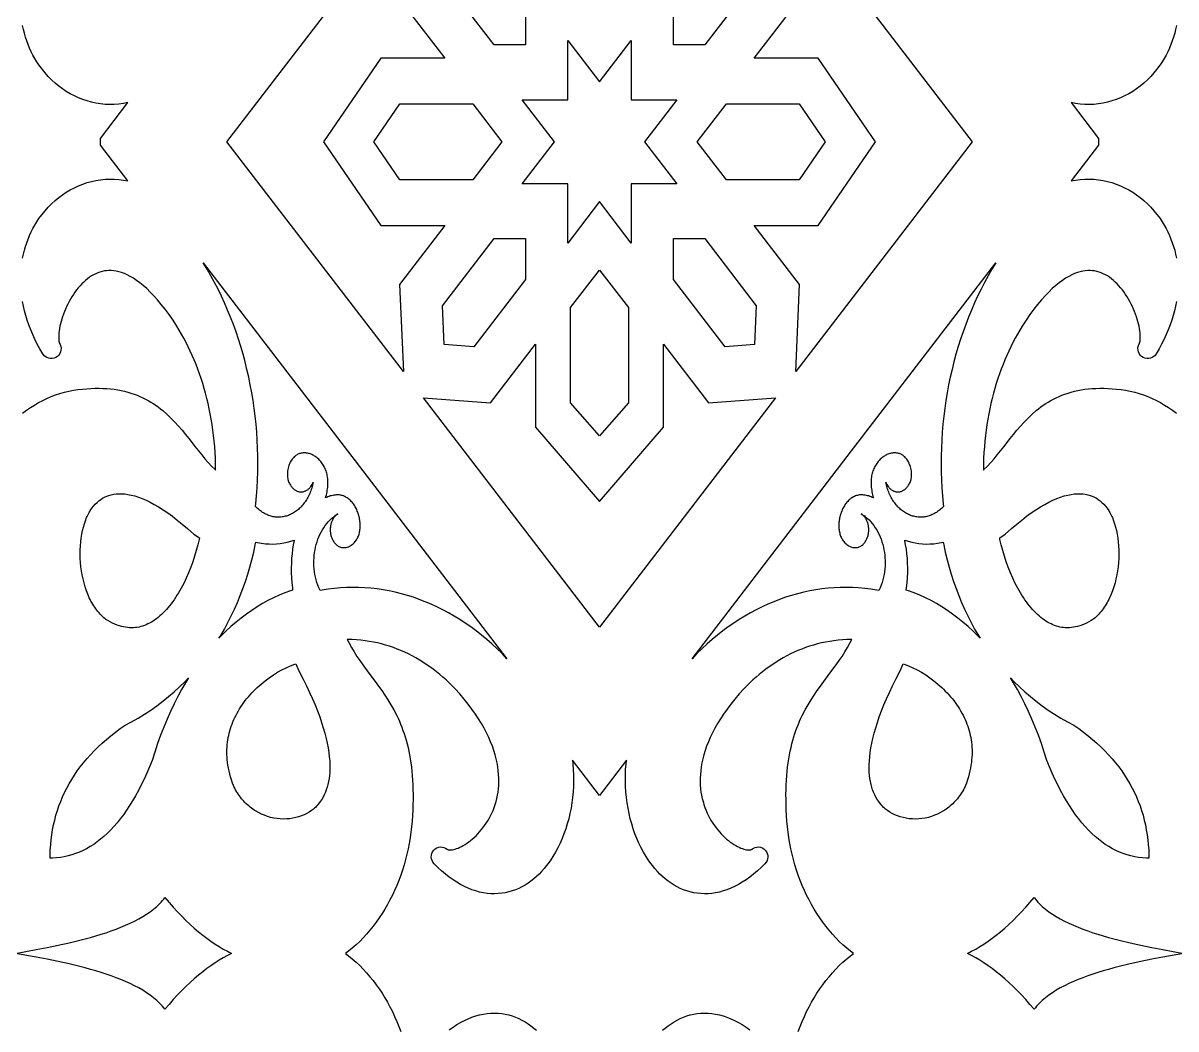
# Model space of a CAD drawing. Extents: x -400 to 400, y -350 to 350.
# Drawn here: x 9.4 to 244, y -15.4 to 189.4 of the extents above; entities that cross this region are included whole.
import ezdxf

# ---------------------------------------------------------------- set-up
doc = ezdxf.new("R2010")
doc.units = 0
doc.header["$MEASUREMENT"] = 0
doc.layers.add('LAYER_1', color=18, linetype='CONTINUOUS')

msp = doc.modelspace()

# ---------------------------------------------------------------- linework, layer by layer
at = {"layer": 'LAYER_1'}
for points in [[(85.98, 194.24), (95.17, 182.26), (82.17, 182.26), (70.48, 165.2), (82.17, 148.15), (95.17, 148.15), (85.98, 136.17), (86.75, 118.43), (50.86, 165.2), (86.75, 211.98)], [(202.48, 165.2), (166.59, 118.43), (167.36, 136.17), (158.16, 148.15), (171.17, 148.15), (182.85, 165.2), (171.17, 182.26), (158.16, 182.26), (167.36, 194.24), (166.59, 211.98)], [(111.62, 193.22), (111.62, 184.91), (105.25, 184.91), (94.75, 198.6), (95.09, 206.46), (101.12, 206.91)], [(158.24, 206.46), (158.58, 198.6), (148.08, 184.91), (141.71, 184.91), (141.71, 193.22), (152.21, 206.91)], [(133.14, 173.74), (142.39, 173.74), (135.84, 165.21), (135.85, 165.2), (135.84, 165.19), (142.39, 156.66), (133.14, 156.66), (133.14, 144.6), (126.67, 153.03), (120.2, 144.6), (120.2, 156.66), (110.95, 156.66), (117.49, 165.19), (117.49, 165.2), (117.49, 165.21), (110.95, 173.74), (120.2, 173.74), (120.2, 185.8), (126.67, 177.38), (133.14, 185.8)], [(106.8, 165.2), (100.86, 157.45), (86.01, 157.45), (80.77, 165.2), (86.01, 172.96), (100.86, 172.96)], [(172.57, 165.2), (167.33, 157.45), (152.48, 157.45), (146.53, 165.2), (152.48, 172.96), (167.33, 172.96)], [(111.62, 137.19), (101.12, 123.5), (95.09, 123.94), (94.75, 131.8), (105.25, 145.49), (111.62, 145.49)], [(158.58, 131.8), (158.24, 123.94), (152.21, 123.5), (141.71, 137.19), (141.71, 145.49), (148.08, 145.49)], [(76.93, 100.27), (107.84, 59.99), (106.84, 61.03), (105.82, 62.03), (104.79, 62.99), (103.74, 63.92), (102.67, 64.81), (101.58, 65.66), (100.48, 66.47), (99.36, 67.24), (98.24, 67.98), (97.09, 68.68), (95.94, 69.34), (94.77, 69.96), (93.59, 70.55), (92.4, 71.09), (91.21, 71.6), (90, 72.06), (88.79, 72.49), (87.57, 72.87), (86.35, 73.22), (85.12, 73.52), (83.88, 73.78), (82.64, 74.01), (81.4, 74.19), (80.16, 74.33), (78.92, 74.42), (77.67, 74.48), (76.43, 74.49), (75.19, 74.46), (73.95, 74.39), (72.71, 74.28), (71.47, 74.12), (70.25, 73.92), (69.81, 73.87), (69.58, 74.39), (69.36, 74.93), (69.18, 75.47), (69.02, 76.02), (68.88, 76.57), (68.77, 77.13), (68.68, 77.7), (68.61, 78.26), (68.57, 78.83), (68.55, 79.39), (68.55, 79.96), (68.58, 80.52), (68.63, 81.08), (68.7, 81.63), (68.79, 82.18), (68.9, 82.72), (69.04, 83.25), (69.19, 83.77), (69.37, 84.29), (69.56, 84.79), (69.78, 85.28), (70.02, 85.75), (70.27, 86.21), (70.55, 86.65), (70.84, 87.07), (71.15, 87.48), (71.48, 87.86), (71.83, 88.23), (72.2, 88.57), (72.58, 88.89), (72.78, 89.04), (72.98, 89.18), (73.19, 89.32), (73.4, 89.45), (73.22, 89.31), (73.03, 89.16), (72.86, 88.98), (72.69, 88.79), (72.59, 88.65), (72.5, 88.52), (72.41, 88.37), (72.33, 88.22), (72.26, 88.07), (72.19, 87.92), (72.13, 87.76), (72.08, 87.6), (72.03, 87.43), (71.99, 87.27), (71.95, 87.1), (71.92, 86.93), (71.9, 86.76), (71.89, 86.59), (71.88, 86.41), (71.87, 86.24), (71.87, 86.07), (71.88, 85.89), (71.9, 85.72), (71.92, 85.55), (71.95, 85.38), (71.99, 85.21), (72.03, 85.04), (72.08, 84.88), (72.13, 84.72), (72.19, 84.56), (72.26, 84.4), (72.33, 84.24), (72.41, 84.09), (72.5, 83.95), (72.59, 83.81), (72.69, 83.67), (72.8, 83.52), (72.92, 83.38), (73.05, 83.25), (73.19, 83.12), (73.33, 83.01), (73.48, 82.91), (73.64, 82.83), (73.8, 82.75), (73.97, 82.69), (74.15, 82.64), (74.33, 82.61), (74.52, 82.6), (74.72, 82.6), (74.92, 82.61), (75.13, 82.65), (75.34, 82.7), (75.56, 82.79), (75.77, 82.88), (75.97, 82.99), (76.16, 83.11), (76.34, 83.23), (76.51, 83.37), (76.67, 83.51), (76.82, 83.67), (76.96, 83.83), (77.09, 84), (77.21, 84.18), (77.32, 84.36), (77.42, 84.55), (77.51, 84.75), (77.6, 84.95), (77.67, 85.16), (77.74, 85.37), (77.8, 85.59), (77.85, 85.81), (77.89, 86.04), (77.92, 86.27), (77.94, 86.5), (77.96, 86.73), (77.97, 86.97), (77.97, 87.21), (77.96, 87.45), (77.94, 87.69), (77.92, 87.93), (77.89, 88.17), (77.85, 88.41), (77.8, 88.64), (77.75, 88.88), (77.69, 89.12), (77.62, 89.35), (77.55, 89.58), (77.47, 89.81), (77.38, 90.03), (77.29, 90.26), (77.19, 90.47), (77.08, 90.68), (76.97, 90.89), (76.85, 91.09), (76.72, 91.29), (76.59, 91.48), (76.45, 91.66), (76.31, 91.84), (76.16, 92), (76, 92.16), (75.84, 92.32), (75.68, 92.46), (75.51, 92.59), (75.33, 92.72), (75.15, 92.83), (74.97, 92.94), (74.78, 93.03), (74.58, 93.11), (74.38, 93.18), (74.18, 93.24), (73.97, 93.29), (73.76, 93.32), (73.54, 93.34), (73.32, 93.34), (73.09, 93.34), (72.87, 93.31), (72.61, 93.28), (72.37, 93.23), (72.12, 93.17), (71.87, 93.11), (71.63, 93.02), (71.39, 92.93), (71.16, 92.83), (70.92, 92.71), (71.01, 93.02), (71.09, 93.32), (71.16, 93.64), (71.23, 93.95), (71.28, 94.27), (71.32, 94.59), (71.36, 94.92), (71.38, 95.24), (71.4, 95.54), (71.41, 95.84), (71.4, 96.12), (71.39, 96.41), (71.36, 96.68), (71.33, 96.96), (71.28, 97.22), (71.23, 97.48), (71.17, 97.74), (71.1, 97.98), (71.02, 98.23), (70.93, 98.46), (70.83, 98.69), (70.73, 98.91), (70.62, 99.13), (70.5, 99.34), (70.38, 99.54), (70.25, 99.73), (70.12, 99.92), (69.98, 100.1), (69.83, 100.27), (69.68, 100.43), (69.53, 100.59), (69.37, 100.74), (69.2, 100.88), (69.04, 101.01), (68.87, 101.13), (68.7, 101.24), (68.52, 101.35), (68.34, 101.45), (68.16, 101.53), (67.98, 101.61), (67.8, 101.68), (67.62, 101.74), (67.44, 101.79), (67.25, 101.83), (67.07, 101.86), (66.88, 101.88), (66.7, 101.89), (66.52, 101.89), (66.34, 101.88), (66.16, 101.86), (65.98, 101.83), (65.8, 101.79), (65.63, 101.74), (65.46, 101.67), (65.29, 101.6), (65.13, 101.51), (64.97, 101.41), (64.81, 101.3), (64.66, 101.18), (64.52, 101.05), (64.38, 100.9), (64.24, 100.75), (64.11, 100.58), (63.98, 100.39), (63.87, 100.2), (63.75, 99.99), (63.65, 99.77), (63.55, 99.54), (63.46, 99.29), (63.38, 99.03), (63.31, 98.76), (63.24, 98.47), (63.2, 98.19), (63.17, 97.92), (63.16, 97.66), (63.16, 97.4), (63.17, 97.15), (63.2, 96.91), (63.23, 96.68), (63.28, 96.46), (63.34, 96.25), (63.4, 96.04), (63.48, 95.85), (63.57, 95.66), (63.66, 95.49), (63.76, 95.32), (63.87, 95.16), (63.98, 95.02), (64.09, 94.89), (64.2, 94.77), (64.31, 94.65), (64.43, 94.55), (64.54, 94.45), (64.66, 94.36), (64.79, 94.28), (64.91, 94.21), (65.04, 94.15), (65.17, 94.1), (65.3, 94.05), (65.43, 94.01), (65.56, 93.99), (65.69, 93.97), (65.82, 93.95), (65.96, 93.95), (66.09, 93.95), (66.22, 93.97), (66.35, 93.99), (66.49, 94.02), (66.62, 94.06), (66.74, 94.1), (66.87, 94.16), (67, 94.22), (67.12, 94.29), (67.24, 94.37), (67.36, 94.46), (67.48, 94.55), (67.59, 94.65), (67.7, 94.77), (67.81, 94.89), (67.91, 95.02), (68.06, 95.23), (68.19, 95.46), (68.31, 95.7), (68.42, 95.94), (68.35, 95.63), (68.28, 95.32), (68.2, 95.02), (68.11, 94.72), (68.01, 94.43), (67.91, 94.15), (67.81, 93.87), (67.7, 93.6), (67.58, 93.34), (67.45, 93.08), (67.32, 92.83), (67.19, 92.59), (67.05, 92.35), (66.9, 92.12), (66.75, 91.9), (66.6, 91.69), (66.44, 91.48), (66.27, 91.28), (66.1, 91.08), (65.93, 90.9), (65.75, 90.72), (65.57, 90.55), (65.39, 90.38), (65.2, 90.23), (65.01, 90.08), (64.81, 89.94), (64.62, 89.8), (64.41, 89.68), (64.21, 89.56), (64.01, 89.45), (63.8, 89.35), (63.59, 89.26), (63.38, 89.17), (63.16, 89.1), (62.95, 89.03), (62.73, 88.97), (62.51, 88.92), (62.29, 88.87), (62.07, 88.84), (61.85, 88.81), (61.63, 88.8), (61.4, 88.79), (61.18, 88.79), (60.95, 88.8), (60.73, 88.82), (60.51, 88.85), (60.28, 88.89), (60.06, 88.93), (59.84, 88.99), (59.62, 89.05), (59.39, 89.13), (59.17, 89.21), (58.96, 89.31), (58.74, 89.41), (58.52, 89.52), (58.31, 89.65), (58.1, 89.78), (57.89, 89.92), (57.68, 90.07), (57.47, 90.24), (57.27, 90.41), (57.07, 90.59), (56.87, 90.79), (56.68, 90.99), (56.71, 91.56), (56.87, 93.16), (56.99, 94.77), (57.08, 96.38), (57.13, 98), (57.15, 99.62), (57.14, 101.24), (57.1, 102.86), (57.03, 104.48), (56.92, 106.1), (56.78, 107.72), (56.61, 109.33), (56.41, 110.94), (56.17, 112.54), (55.91, 114.14), (55.61, 115.73), (55.29, 117.31), (54.93, 118.88), (54.55, 120.44), (54.13, 121.99), (53.68, 123.52), (53.2, 125.04), (52.7, 126.55), (52.16, 128.04), (51.59, 129.51), (51, 130.96), (50.38, 132.4), (49.72, 133.81), (49.04, 135.21), (48.33, 136.58), (47.59, 137.93), (46.83, 139.25), (46.03, 140.55)], [(132.54, 131.46), (132.54, 112.1), (126.67, 105.37), (120.8, 112.1), (120.8, 131.46), (126.67, 139.1)], [(206.51, 139.25), (205.74, 137.93), (205.01, 136.58), (204.3, 135.21), (203.61, 133.81), (202.96, 132.4), (202.34, 130.96), (201.74, 129.51), (201.18, 128.04), (200.64, 126.55), (200.13, 125.04), (199.66, 123.52), (199.21, 121.99), (198.79, 120.44), (198.4, 118.88), (198.05, 117.31), (197.72, 115.73), (197.43, 114.14), (197.16, 112.54), (196.93, 110.94), (196.73, 109.33), (196.56, 107.72), (196.42, 106.1), (196.31, 104.48), (196.24, 102.86), (196.19, 101.24), (196.18, 99.62), (196.2, 98), (196.26, 96.38), (196.35, 94.77), (196.47, 93.16), (196.62, 91.56), (196.66, 90.99), (196.46, 90.79), (196.27, 90.59), (196.07, 90.41), (195.86, 90.24), (195.66, 90.07), (195.45, 89.92), (195.24, 89.78), (195.03, 89.65), (194.81, 89.52), (194.6, 89.41), (194.38, 89.31), (194.16, 89.21), (193.94, 89.13), (193.72, 89.05), (193.5, 88.99), (193.28, 88.93), (193.05, 88.89), (192.83, 88.85), (192.61, 88.82), (192.38, 88.8), (192.16, 88.79), (191.93, 88.79), (191.71, 88.8), (191.49, 88.81), (191.27, 88.84), (191.05, 88.87), (190.83, 88.92), (190.61, 88.97), (190.39, 89.03), (190.17, 89.1), (189.96, 89.17), (189.75, 89.26), (189.54, 89.35), (189.33, 89.45), (189.12, 89.56), (188.92, 89.68), (188.72, 89.8), (188.52, 89.94), (188.33, 90.08), (188.14, 90.23), (187.95, 90.38), (187.77, 90.55), (187.58, 90.72), (187.41, 90.9), (187.23, 91.08), (187.07, 91.28), (186.9, 91.48), (186.74, 91.69), (186.59, 91.9), (186.43, 92.12), (186.29, 92.35), (186.15, 92.59), (186.01, 92.83), (185.88, 93.08), (185.76, 93.34), (185.64, 93.6), (185.53, 93.87), (185.42, 94.15), (185.32, 94.43), (185.23, 94.72), (185.14, 95.02), (185.06, 95.32), (184.99, 95.63), (184.92, 95.94), (185.02, 95.7), (185.14, 95.46), (185.27, 95.23), (185.42, 95.02), (185.53, 94.89), (185.63, 94.77), (185.74, 94.65), (185.86, 94.55), (185.97, 94.46), (186.09, 94.37), (186.21, 94.29), (186.34, 94.22), (186.46, 94.16), (186.59, 94.1), (186.72, 94.06), (186.85, 94.02), (186.98, 93.99), (187.11, 93.97), (187.25, 93.95), (187.38, 93.95), (187.51, 93.95), (187.64, 93.97), (187.78, 93.99), (187.91, 94.01), (188.04, 94.05), (188.17, 94.1), (188.3, 94.15), (188.42, 94.21), (188.55, 94.28), (188.67, 94.36), (188.79, 94.45), (188.91, 94.55), (189.03, 94.65), (189.14, 94.77), (189.25, 94.89), (189.35, 95.02), (189.47, 95.16), (189.58, 95.32), (189.68, 95.49), (189.77, 95.66), (189.86, 95.85), (189.93, 96.04), (190, 96.25), (190.06, 96.46), (190.1, 96.68), (190.14, 96.91), (190.16, 97.15), (190.18, 97.4), (190.17, 97.66), (190.16, 97.92), (190.13, 98.19), (190.09, 98.47), (190.03, 98.76), (189.95, 99.03), (189.87, 99.29), (189.78, 99.54), (189.69, 99.77), (189.58, 99.99), (189.47, 100.2), (189.35, 100.39), (189.23, 100.58), (189.1, 100.75), (188.96, 100.9), (188.82, 101.05), (188.67, 101.18), (188.52, 101.3), (188.37, 101.41), (188.21, 101.51), (188.04, 101.6), (187.88, 101.67), (187.71, 101.74), (187.53, 101.79), (187.36, 101.83), (187.18, 101.86), (187, 101.88), (186.82, 101.89), (186.64, 101.89), (186.45, 101.88), (186.27, 101.86), (186.08, 101.83), (185.9, 101.79), (185.72, 101.74), (185.53, 101.68), (185.35, 101.61), (185.17, 101.53), (184.99, 101.45), (184.81, 101.35), (184.64, 101.24), (184.47, 101.13), (184.3, 101.01), (184.13, 100.88), (183.97, 100.74), (183.81, 100.59), (183.66, 100.43), (183.51, 100.27), (183.36, 100.1), (183.22, 99.92), (183.08, 99.73), (182.96, 99.54), (182.83, 99.34), (182.72, 99.13), (182.61, 98.91), (182.5, 98.69), (182.41, 98.46), (182.32, 98.23), (182.24, 97.98), (182.17, 97.74), (182.11, 97.48), (182.05, 97.22), (182.01, 96.96), (181.97, 96.68), (181.95, 96.41), (181.93, 96.12), (181.93, 95.84), (181.93, 95.54), (181.95, 95.24), (181.98, 94.92), (182.01, 94.59), (182.06, 94.27), (182.11, 93.95), (182.17, 93.64), (182.24, 93.32), (182.32, 93.02), (182.41, 92.71), (182.18, 92.83), (181.94, 92.93), (181.7, 93.02), (181.46, 93.11), (181.22, 93.17), (180.97, 93.23), (180.72, 93.28), (180.47, 93.31), (180.24, 93.34), (180.02, 93.34), (179.8, 93.34), (179.58, 93.32), (179.37, 93.29), (179.16, 93.24), (178.95, 93.18), (178.75, 93.11), (178.56, 93.03), (178.37, 92.94), (178.18, 92.83), (178, 92.72), (177.83, 92.59), (177.66, 92.46), (177.49, 92.32), (177.33, 92.16), (177.18, 92), (177.03, 91.84), (176.89, 91.66), (176.75, 91.48), (176.62, 91.29), (176.49, 91.09), (176.37, 90.89), (176.26, 90.68), (176.15, 90.47), (176.05, 90.26), (175.96, 90.03), (175.87, 89.81), (175.79, 89.58), (175.71, 89.35), (175.65, 89.12), (175.59, 88.88), (175.53, 88.64), (175.49, 88.41), (175.45, 88.17), (175.42, 87.93), (175.39, 87.69), (175.38, 87.45), (175.37, 87.21), (175.37, 86.97), (175.38, 86.73), (175.39, 86.5), (175.42, 86.27), (175.45, 86.04), (175.49, 85.81), (175.54, 85.59), (175.6, 85.37), (175.66, 85.16), (175.74, 84.95), (175.82, 84.75), (175.92, 84.55), (176.02, 84.36), (176.13, 84.18), (176.25, 84), (176.38, 83.83), (176.52, 83.67), (176.67, 83.51), (176.83, 83.37), (177, 83.23), (177.18, 83.11), (177.37, 82.99), (177.57, 82.88), (177.78, 82.79), (178, 82.7), (178.21, 82.65), (178.42, 82.61), (178.62, 82.6), (178.82, 82.6), (179.01, 82.61), (179.19, 82.64), (179.37, 82.69), (179.54, 82.75), (179.7, 82.83), (179.86, 82.91), (180.01, 83.01), (180.15, 83.12), (180.29, 83.25), (180.41, 83.38), (180.53, 83.52), (180.64, 83.67), (180.74, 83.81), (180.84, 83.95), (180.92, 84.09), (181, 84.24), (181.08, 84.4), (181.15, 84.56), (181.21, 84.72), (181.26, 84.88), (181.31, 85.04), (181.35, 85.21), (181.39, 85.38), (181.41, 85.55), (181.44, 85.72), (181.45, 85.89), (181.46, 86.07), (181.46, 86.24), (181.46, 86.41), (181.45, 86.59), (181.43, 86.76), (181.41, 86.93), (181.38, 87.1), (181.35, 87.27), (181.31, 87.43), (181.26, 87.6), (181.2, 87.76), (181.14, 87.92), (181.08, 88.07), (181, 88.22), (180.92, 88.37), (180.84, 88.52), (180.74, 88.65), (180.65, 88.79), (180.48, 88.98), (180.3, 89.16), (180.12, 89.31), (179.93, 89.45), (180.14, 89.32), (180.35, 89.18), (180.56, 89.04), (180.75, 88.89), (181.14, 88.57), (181.51, 88.23), (181.85, 87.86), (182.18, 87.48), (182.5, 87.07), (182.79, 86.65), (183.07, 86.21), (183.32, 85.75), (183.56, 85.28), (183.77, 84.79), (183.97, 84.29), (184.14, 83.77), (184.3, 83.25), (184.43, 82.72), (184.55, 82.18), (184.64, 81.63), (184.71, 81.08), (184.76, 80.52), (184.78, 79.96), (184.79, 79.39), (184.77, 78.83), (184.72, 78.26), (184.66, 77.7), (184.57, 77.13), (184.46, 76.57), (184.32, 76.02), (184.16, 75.47), (183.97, 74.93), (183.76, 74.39), (183.52, 73.87), (183.09, 73.92), (181.86, 74.12), (180.63, 74.28), (179.39, 74.39), (178.15, 74.46), (176.91, 74.49), (175.66, 74.48), (174.42, 74.42), (173.18, 74.33), (171.93, 74.19), (170.69, 74.01), (169.45, 73.78), (168.22, 73.52), (166.99, 73.22), (165.76, 72.87), (164.55, 72.49), (163.33, 72.06), (162.13, 71.6), (160.93, 71.09), (159.74, 70.55), (158.57, 69.96), (157.4, 69.34), (156.24, 68.68), (155.1, 67.98), (153.97, 67.24), (152.86, 66.47), (151.75, 65.66), (150.67, 64.81), (149.6, 63.92), (148.55, 62.99), (147.51, 62.03), (146.5, 61.03), (145.5, 59.99), (176.4, 100.27), (207.3, 140.55)], [(148.86, 112.06), (162.47, 113.06), (126.67, 66.39), (90.86, 113.06), (104.47, 112.06), (113.66, 124.04), (113.66, 107.09), (126.67, 91.96), (139.67, 107.09), (139.67, 124.04)], [(29.46, 93.57), (30.07, 93.52), (30.71, 93.43), (31.39, 93.3), (32.09, 93.11), (32.83, 92.88), (33.59, 92.59), (34.39, 92.25), (35.21, 91.85), (36.07, 91.39), (36.95, 90.88), (37.86, 90.31), (38.8, 89.67), (39.76, 88.97), (40.75, 88.21), (41.77, 87.39), (42.81, 86.5), (44.11, 85.33), (45.24, 84.56), (45.18, 84.27), (44.92, 83.14), (44.62, 81.99), (44.28, 80.85), (43.9, 79.72), (43.49, 78.59), (43.05, 77.49), (42.58, 76.41), (42.06, 75.33), (41.81, 74.84), (41.54, 74.34), (41.26, 73.85), (40.98, 73.37), (40.69, 72.9), (40.4, 72.45), (40.1, 72), (39.79, 71.57), (39.48, 71.16), (39.17, 70.76), (38.85, 70.37), (38.53, 70), (38.2, 69.65), (37.87, 69.31), (37.53, 68.99), (37.2, 68.69), (36.86, 68.4), (36.52, 68.13), (36.17, 67.88), (35.83, 67.65), (35.48, 67.43), (35.13, 67.24), (34.77, 67.06), (34.42, 66.9), (34.06, 66.76), (33.7, 66.63), (33.33, 66.53), (32.97, 66.44), (32.59, 66.37), (32.22, 66.32), (31.83, 66.29), (31.45, 66.28), (31.05, 66.3), (30.65, 66.33), (30.24, 66.38), (29.82, 66.46), (29.39, 66.57), (28.96, 66.69), (28.51, 66.85), (28.05, 67.03), (27.58, 67.24), (27.11, 67.49), (26.62, 67.76), (26.24, 67.99), (26.08, 68.11), (25.82, 68.34), (25.56, 68.57), (25.31, 68.81), (25.07, 69.07), (24.83, 69.33), (24.6, 69.6), (24.38, 69.88), (24.17, 70.16), (23.96, 70.46), (23.76, 70.76), (23.56, 71.08), (23.38, 71.4), (23.19, 71.73), (23.02, 72.06), (22.85, 72.41), (22.69, 72.76), (22.54, 73.12), (22.39, 73.49), (22.26, 73.83), (22, 74.63), (21.77, 75.41), (21.57, 76.22), (21.39, 77.04), (21.25, 77.88), (21.14, 78.72), (21.06, 79.57), (21.01, 80.42), (20.99, 81.27), (21, 82.11), (21.04, 82.94), (21.11, 83.75), (21.21, 84.54), (21.33, 85.31), (21.48, 86.06), (21.65, 86.77), (21.84, 87.44), (22.06, 88.08), (22.31, 88.72), (22.42, 88.96), (22.54, 89.24), (22.67, 89.49), (22.81, 89.74), (22.94, 89.98), (23.05, 90.15), (23.37, 90.6), (23.71, 91.03), (24.06, 91.43), (24.42, 91.78), (24.79, 92.1), (25.17, 92.39), (25.56, 92.65), (25.97, 92.87), (26.39, 93.07), (26.84, 93.24), (27.31, 93.37), (27.81, 93.47), (28.33, 93.54), (28.88, 93.58)], [(225.01, 93.54), (225.53, 93.47), (226.02, 93.37), (226.49, 93.24), (226.94, 93.07), (227.37, 92.87), (227.78, 92.65), (228.17, 92.39), (228.55, 92.1), (228.92, 91.78), (229.27, 91.43), (229.62, 91.03), (229.97, 90.6), (230.29, 90.15), (230.39, 89.98), (230.53, 89.74), (230.66, 89.49), (230.79, 89.24), (230.92, 88.96), (231.03, 88.72), (231.28, 88.08), (231.49, 87.44), (231.69, 86.77), (231.86, 86.06), (232.01, 85.31), (232.13, 84.54), (232.23, 83.75), (232.29, 82.94), (232.33, 82.11), (232.34, 81.27), (232.32, 80.42), (232.27, 79.57), (232.19, 78.72), (232.08, 77.88), (231.94, 77.04), (231.77, 76.22), (231.57, 75.41), (231.34, 74.63), (231.07, 73.83), (230.94, 73.49), (230.8, 73.12), (230.64, 72.76), (230.48, 72.41), (230.32, 72.06), (230.14, 71.73), (229.96, 71.4), (229.77, 71.08), (229.58, 70.76), (229.38, 70.46), (229.17, 70.16), (228.96, 69.88), (228.73, 69.6), (228.51, 69.33), (228.27, 69.07), (228.03, 68.81), (227.78, 68.57), (227.52, 68.34), (227.25, 68.11), (227.09, 67.99), (226.72, 67.76), (226.23, 67.49), (225.75, 67.24), (225.28, 67.03), (224.83, 66.85), (224.38, 66.69), (223.94, 66.57), (223.52, 66.46), (223.1, 66.38), (222.69, 66.33), (222.29, 66.3), (221.89, 66.28), (221.5, 66.29), (221.12, 66.32), (220.74, 66.37), (220.37, 66.44), (220, 66.53), (219.64, 66.63), (219.28, 66.76), (218.92, 66.9), (218.56, 67.06), (218.21, 67.24), (217.86, 67.43), (217.51, 67.65), (217.16, 67.88), (216.82, 68.13), (216.48, 68.4), (216.14, 68.69), (215.8, 68.99), (215.47, 69.31), (215.14, 69.65), (214.81, 70), (214.49, 70.37), (214.17, 70.76), (213.85, 71.16), (213.54, 71.57), (213.24, 72), (212.94, 72.45), (212.64, 72.9), (212.36, 73.37), (212.07, 73.85), (211.8, 74.34), (211.53, 74.84), (211.28, 75.33), (210.76, 76.41), (210.29, 77.49), (209.84, 78.59), (209.43, 79.72), (209.06, 80.85), (208.72, 81.99), (208.42, 83.14), (208.15, 84.27), (208.1, 84.56), (209.22, 85.33), (210.53, 86.5), (211.57, 87.39), (212.58, 88.21), (213.57, 88.97), (214.54, 89.67), (215.47, 90.31), (216.38, 90.88), (217.27, 91.39), (218.12, 91.85), (218.95, 92.25), (219.74, 92.59), (220.51, 92.88), (221.25, 93.11), (221.95, 93.3), (222.62, 93.43), (223.27, 93.52), (223.88, 93.57), (224.46, 93.58)], [(64.53, 84.08), (64.36, 83.19), (64.22, 82.28), (64.1, 81.35), (64.02, 80.4), (63.96, 79.44), (63.94, 78.46), (63.95, 77.47), (63.99, 76.46), (64.06, 75.44), (64.17, 74.41), (64.23, 73.95), (63.81, 73.81), (62.64, 73.38), (61.49, 72.9), (60.34, 72.38), (59.21, 71.81), (58.09, 71.2), (56.98, 70.54), (55.89, 69.83), (54.81, 69.07), (53.75, 68.27), (52.7, 67.43), (51.67, 66.54), (50.66, 65.6), (49.66, 64.62), (49.21, 64.14), (49.58, 64.73), (50.33, 66.03), (51.05, 67.35), (51.73, 68.69), (52.38, 70.05), (53, 71.44), (53.57, 72.85), (54.12, 74.27), (54.62, 75.71), (55.1, 77.17), (55.53, 78.65), (55.93, 80.14), (56.3, 81.65), (56.63, 83.17), (56.74, 83.72), (57.09, 83.63), (57.88, 83.49), (58.67, 83.4), (59.44, 83.34), (60.2, 83.33), (60.95, 83.37), (61.69, 83.44), (62.41, 83.55), (63.13, 83.7), (63.83, 83.89), (64.51, 84.11), (64.54, 84.13)], [(188.82, 84.11), (189.51, 83.89), (190.21, 83.7), (190.92, 83.55), (191.65, 83.44), (192.39, 83.37), (193.14, 83.33), (193.9, 83.34), (194.67, 83.4), (195.45, 83.49), (196.24, 83.63), (196.6, 83.72), (196.71, 83.17), (197.04, 81.65), (197.4, 80.14), (197.8, 78.65), (198.24, 77.17), (198.71, 75.71), (199.22, 74.27), (199.76, 72.85), (200.34, 71.44), (200.95, 70.05), (201.6, 68.69), (202.29, 67.35), (203, 66.03), (203.76, 64.73), (204.13, 64.14), (203.67, 64.62), (202.68, 65.6), (201.66, 66.54), (200.63, 67.43), (199.59, 68.27), (198.52, 69.07), (197.45, 69.83), (196.35, 70.54), (195.25, 71.2), (194.13, 71.81), (192.99, 72.38), (191.85, 72.9), (190.69, 73.38), (189.53, 73.81), (189.1, 73.95), (189.17, 74.41), (189.28, 75.44), (189.35, 76.46), (189.39, 77.47), (189.4, 78.46), (189.37, 79.44), (189.32, 80.4), (189.23, 81.35), (189.12, 82.28), (188.97, 83.19), (188.8, 84.08), (188.79, 84.13)], [(65.47, 57.5), (66.36, 55.8), (67.05, 54.44), (67.68, 53.12), (68.26, 51.83), (68.8, 50.57), (69.29, 49.35), (69.73, 48.16), (70.12, 47.01), (70.47, 45.9), (70.78, 44.82), (71.04, 43.78), (71.26, 42.79), (71.44, 41.83), (71.58, 40.91), (71.69, 40.03), (71.76, 39.19), (71.79, 38.4), (71.8, 37.64), (71.77, 36.92), (71.72, 36.24), (71.64, 35.6), (71.53, 34.98), (71.41, 34.4), (71.26, 33.85), (71.08, 33.31), (70.89, 32.8), (70.66, 32.31), (70.42, 31.83), (70.15, 31.36), (69.85, 30.91), (69.51, 30.46), (69.16, 30.04), (69.04, 29.91), (68.85, 29.73), (68.66, 29.55), (68.46, 29.38), (68.26, 29.22), (68.07, 29.07), (67.58, 28.75), (67.09, 28.47), (66.57, 28.22), (66.02, 27.99), (65.45, 27.8), (64.86, 27.64), (64.25, 27.51), (63.63, 27.43), (62.99, 27.38), (62.35, 27.36), (61.7, 27.39), (61.05, 27.45), (60.4, 27.56), (59.75, 27.7), (59.11, 27.89), (58.48, 28.11), (57.86, 28.37), (57.26, 28.67), (56.65, 29.02), (56.38, 29.19), (56.1, 29.38), (55.83, 29.58), (55.56, 29.79), (55.29, 30.01), (55.03, 30.23), (54.78, 30.47), (54.53, 30.71), (54.29, 30.97), (54.06, 31.23), (53.83, 31.5), (53.61, 31.78), (53.4, 32.07), (53.19, 32.36), (52.99, 32.67), (52.8, 32.99), (52.61, 33.31), (52.43, 33.65), (52.26, 34), (52.17, 34.2), (51.99, 34.69), (51.78, 35.33), (51.59, 35.95), (51.43, 36.56), (51.29, 37.16), (51.17, 37.74), (51.07, 38.31), (50.99, 38.87), (50.93, 39.41), (50.89, 39.95), (50.86, 40.47), (50.86, 40.99), (50.86, 41.49), (50.89, 41.99), (50.92, 42.48), (50.97, 42.97), (51.04, 43.45), (51.12, 43.92), (51.22, 44.39), (51.33, 44.86), (51.45, 45.32), (51.59, 45.78), (51.74, 46.24), (51.9, 46.7), (52.08, 47.15), (52.27, 47.6), (52.48, 48.04), (52.7, 48.48), (52.93, 48.92), (53.18, 49.36), (53.44, 49.79), (53.71, 50.21), (53.99, 50.64), (54.29, 51.05), (54.59, 51.46), (54.91, 51.87), (55.24, 52.26), (55.58, 52.65), (55.93, 53.04), (56.29, 53.41), (56.66, 53.78), (57.04, 54.14), (57.42, 54.49), (57.8, 54.82), (58.62, 55.49), (59.45, 56.11), (60.3, 56.69), (61.16, 57.22), (62.03, 57.71), (62.91, 58.15), (63.78, 58.55), (64.66, 58.89), (64.88, 58.97)], [(188.68, 58.89), (189.55, 58.55), (190.43, 58.15), (191.3, 57.71), (192.18, 57.22), (193.04, 56.69), (193.89, 56.11), (194.71, 55.49), (195.54, 54.82), (195.91, 54.49), (196.3, 54.14), (196.68, 53.78), (197.04, 53.41), (197.4, 53.04), (197.75, 52.65), (198.09, 52.26), (198.42, 51.87), (198.74, 51.46), (199.05, 51.05), (199.34, 50.64), (199.63, 50.21), (199.9, 49.79), (200.16, 49.36), (200.4, 48.92), (200.64, 48.48), (200.86, 48.04), (201.06, 47.6), (201.26, 47.15), (201.43, 46.7), (201.6, 46.24), (201.75, 45.78), (201.89, 45.32), (202.01, 44.86), (202.12, 44.39), (202.21, 43.92), (202.29, 43.45), (202.36, 42.97), (202.41, 42.48), (202.45, 41.99), (202.47, 41.49), (202.48, 40.99), (202.47, 40.47), (202.45, 39.95), (202.4, 39.41), (202.34, 38.87), (202.26, 38.31), (202.17, 37.74), (202.05, 37.16), (201.91, 36.56), (201.74, 35.95), (201.56, 35.33), (201.35, 34.69), (201.17, 34.2), (201.08, 34), (200.9, 33.65), (200.72, 33.31), (200.54, 32.99), (200.35, 32.67), (200.15, 32.36), (199.94, 32.07), (199.72, 31.78), (199.5, 31.5), (199.28, 31.23), (199.04, 30.97), (198.8, 30.71), (198.56, 30.47), (198.3, 30.23), (198.05, 30.01), (197.78, 29.79), (197.51, 29.58), (197.23, 29.38), (196.95, 29.19), (196.69, 29.02), (196.08, 28.67), (195.48, 28.37), (194.86, 28.11), (194.23, 27.89), (193.59, 27.7), (192.94, 27.56), (192.29, 27.45), (191.64, 27.39), (190.99, 27.36), (190.34, 27.38), (189.71, 27.43), (189.08, 27.51), (188.47, 27.64), (187.88, 27.8), (187.31, 27.99), (186.77, 28.22), (186.25, 28.47), (185.76, 28.75), (185.27, 29.07), (185.08, 29.22), (184.87, 29.38), (184.67, 29.55), (184.48, 29.73), (184.3, 29.91), (184.17, 30.04), (183.82, 30.46), (183.49, 30.91), (183.19, 31.36), (182.92, 31.83), (182.67, 32.31), (182.45, 32.8), (182.25, 33.31), (182.08, 33.85), (181.93, 34.4), (181.8, 34.98), (181.7, 35.6), (181.62, 36.24), (181.57, 36.92), (181.54, 37.64), (181.54, 38.4), (181.58, 39.19), (181.65, 40.03), (181.76, 40.91), (181.9, 41.83), (182.08, 42.79), (182.3, 43.78), (182.56, 44.82), (182.87, 45.9), (183.22, 47.01), (183.61, 48.16), (184.05, 49.35), (184.54, 50.57), (185.07, 51.83), (185.66, 53.12), (186.29, 54.44), (186.97, 55.8), (187.87, 57.5), (188.46, 58.97)], [(42.43, 55.11), (41.63, 53.71), (40.85, 52.27), (40.1, 50.79), (39.37, 49.26), (38.67, 47.69), (38, 46.07), (37.36, 44.41), (36.74, 42.7), (36.15, 40.95), (35.63, 39.26), (35.11, 37.99), (34.55, 36.72), (33.99, 35.49), (33.41, 34.31), (32.83, 33.18), (32.24, 32.1), (31.64, 31.06), (31.03, 30.08), (30.41, 29.13), (29.78, 28.24), (29.14, 27.39), (28.5, 26.59), (27.84, 25.83), (27.18, 25.11), (26.51, 24.44), (25.83, 23.82), (25.14, 23.23), (24.44, 22.69), (23.74, 22.19), (23.02, 21.74), (22.3, 21.32), (21.57, 20.95), (20.83, 20.61), (20.07, 20.32), (19.31, 20.06), (18.54, 19.85), (17.76, 19.67), (16.97, 19.54), (16.16, 19.44), (15.35, 19.38), (14.86, 19.37), (14.87, 20.01), (14.91, 21.07), (14.99, 22.11), (15.09, 23.15), (15.23, 24.17), (15.39, 25.17), (15.59, 26.16), (15.81, 27.14), (16.07, 28.11), (16.36, 29.07), (16.68, 30.01), (17.03, 30.94), (17.41, 31.86), (17.83, 32.77), (18.27, 33.66), (18.75, 34.55), (19.27, 35.42), (19.82, 36.29), (20.4, 37.14), (21.01, 37.98), (21.67, 38.81), (22.35, 39.63), (23.08, 40.44), (23.83, 41.23), (24.63, 42.02), (25.46, 42.79), (26.33, 43.55), (27.23, 44.3), (28.17, 45.03), (29.15, 45.76), (30.12, 46.43), (31.42, 47.12), (32.76, 47.89), (34.07, 48.69), (35.35, 49.53), (36.59, 50.41), (37.8, 51.32), (38.97, 52.27), (40.11, 53.25), (41.21, 54.26), (42.28, 55.31), (43.05, 56.1)], [(211.06, 55.31), (212.13, 54.26), (213.23, 53.25), (214.37, 52.27), (215.54, 51.32), (216.75, 50.41), (217.99, 49.53), (219.26, 48.69), (220.57, 47.89), (221.92, 47.12), (223.22, 46.43), (224.19, 45.76), (225.17, 45.03), (226.11, 44.3), (227.01, 43.55), (227.88, 42.79), (228.71, 42.02), (229.5, 41.23), (230.26, 40.44), (230.98, 39.63), (231.67, 38.81), (232.32, 37.98), (232.94, 37.14), (233.52, 36.29), (234.07, 35.42), (234.58, 34.55), (235.06, 33.66), (235.51, 32.77), (235.93, 31.86), (236.31, 30.94), (236.66, 30.01), (236.98, 29.07), (237.27, 28.11), (237.52, 27.14), (237.75, 26.16), (237.94, 25.17), (238.11, 24.17), (238.24, 23.15), (238.35, 22.11), (238.42, 21.07), (238.47, 20.01), (238.47, 19.37), (237.99, 19.38), (237.17, 19.44), (236.37, 19.54), (235.58, 19.67), (234.79, 19.85), (234.02, 20.06), (233.26, 20.32), (232.51, 20.61), (231.77, 20.95), (231.04, 21.32), (230.31, 21.74), (229.6, 22.19), (228.89, 22.69), (228.2, 23.23), (227.51, 23.82), (226.83, 24.44), (226.16, 25.11), (225.49, 25.83), (224.84, 26.59), (224.19, 27.39), (223.56, 28.24), (222.93, 29.13), (222.31, 30.08), (221.7, 31.06), (221.1, 32.1), (220.51, 33.18), (219.92, 34.31), (219.35, 35.49), (218.78, 36.72), (218.23, 37.99), (217.71, 39.26), (217.18, 40.95), (216.6, 42.7), (215.98, 44.41), (215.33, 46.07), (214.66, 47.69), (213.96, 49.26), (213.24, 50.79), (212.48, 52.27), (211.71, 53.71), (210.9, 55.11), (210.29, 56.1)], [(39.08, 10.36), (39.94, 9.39), (40.8, 8.46), (41.65, 7.57), (42.51, 6.73), (43.37, 5.92), (44.22, 5.16), (45.07, 4.43), (45.92, 3.75), (46.76, 3.1), (47.61, 2.49), (48.45, 1.92), (49.29, 1.39), (50.12, 0.89), (50.95, 0.43), (51.78, 0), (50.95, -0.43), (50.12, -0.89), (49.29, -1.39), (48.45, -1.92), (47.61, -2.49), (46.76, -3.1), (45.92, -3.75), (45.07, -4.43), (44.22, -5.16), (43.37, -5.92), (42.51, -6.73), (41.65, -7.57), (40.8, -8.46), (39.94, -9.39), (39.08, -10.36), (38.22, -11.37), (37.98, -11.06), (37.72, -10.75), (37.45, -10.45), (37.17, -10.16), (36.57, -9.58), (35.92, -9.03), (35.23, -8.5), (34.49, -7.99), (33.72, -7.5), (32.9, -7.03), (32.05, -6.58), (31.16, -6.14), (30.24, -5.73), (29.29, -5.33), (28.32, -4.94), (27.32, -4.58), (26.29, -4.22), (25.25, -3.89), (24.19, -3.56), (23.12, -3.25), (22.03, -2.96), (20.93, -2.67), (18.72, -2.14), (16.49, -1.65), (14.26, -1.19), (12.06, -0.77), (7.8, 0), (12.06, 0.77), (14.26, 1.19), (16.49, 1.65), (18.72, 2.14), (20.93, 2.67), (22.03, 2.96), (23.12, 3.25), (24.19, 3.56), (25.25, 3.89), (26.29, 4.22), (27.32, 4.58), (28.32, 4.94), (29.29, 5.33), (30.24, 5.73), (31.16, 6.14), (32.05, 6.58), (32.9, 7.03), (33.72, 7.5), (34.49, 7.99), (35.23, 8.5), (35.92, 9.03), (36.57, 9.58), (37.17, 10.16), (37.45, 10.45), (37.72, 10.75), (37.98, 11.06), (38.22, 11.37)], [(215.36, 11.06), (215.61, 10.75), (215.88, 10.45), (216.16, 10.16), (216.76, 9.58), (217.41, 9.03), (218.11, 8.5), (218.84, 7.99), (219.62, 7.5), (220.44, 7.03), (221.29, 6.58), (222.18, 6.14), (223.1, 5.73), (224.04, 5.33), (225.02, 4.94), (226.02, 4.58), (227.04, 4.22), (228.08, 3.89), (229.14, 3.56), (230.22, 3.25), (231.3, 2.96), (232.4, 2.67), (234.62, 2.14), (236.85, 1.65), (239.08, 1.19), (241.28, 0.77), (245.53, 0), (241.28, -0.77), (239.08, -1.19), (236.85, -1.65), (234.62, -2.14), (232.4, -2.67), (231.3, -2.96), (230.22, -3.25), (229.14, -3.56), (228.08, -3.89), (227.04, -4.22), (226.02, -4.58), (225.02, -4.94), (224.04, -5.33), (223.1, -5.73), (222.18, -6.14), (221.29, -6.58), (220.44, -7.03), (219.62, -7.5), (218.84, -7.99), (218.11, -8.5), (217.41, -9.03), (216.76, -9.58), (216.16, -10.16), (215.88, -10.45), (215.61, -10.75), (215.36, -11.06), (215.12, -11.37), (214.26, -10.36), (213.4, -9.39), (212.54, -8.46), (211.68, -7.57), (210.83, -6.73), (209.97, -5.92), (209.12, -5.16), (208.27, -4.43), (207.42, -3.75), (206.57, -3.1), (205.73, -2.49), (204.89, -1.92), (204.05, -1.39), (203.22, -0.89), (202.38, -0.43), (201.56, 0), (202.38, 0.43), (203.22, 0.89), (204.05, 1.39), (204.89, 1.92), (205.73, 2.49), (206.57, 3.1), (207.42, 3.75), (208.27, 4.43), (209.12, 5.16), (209.97, 5.92), (210.83, 6.73), (211.68, 7.57), (212.54, 8.46), (213.4, 9.39), (214.26, 10.36), (215.12, 11.37)]]:
    msp.add_lwpolyline(points, close=True, dxfattribs=at)
for points in [[(9.26, 141.51), (9.43, 142.32), (9.63, 143.12), (9.86, 143.9), (10.11, 144.66), (10.39, 145.41), (10.7, 146.14), (11.03, 146.86), (11.38, 147.55), (11.76, 148.23), (12.16, 148.89), (12.6, 149.56), (13.84, 151.16), (14.5, 151.9), (15.18, 152.59), (15.89, 153.24), (16.63, 153.84), (17.39, 154.41), (18.17, 154.94), (18.98, 155.42), (19.81, 155.86), (20.66, 156.25), (21.52, 156.6), (22.4, 156.89), (23.3, 157.14), (24.21, 157.34), (25.13, 157.49), (26.06, 157.58), (27, 157.62), (27.94, 157.61), (28.89, 157.54), (29.83, 157.41), (30.71, 157.23), (25.12, 164.51), (25.12, 165.2), (25.12, 165.89), (30.71, 173.17), (29.83, 172.99), (28.89, 172.87), (27.94, 172.79), (27, 172.78), (26.06, 172.82), (25.13, 172.91), (24.21, 173.06), (23.3, 173.26), (22.4, 173.51), (21.52, 173.81), (20.66, 174.15), (19.81, 174.55), (18.98, 174.98), (18.17, 175.47), (17.39, 175.99), (16.63, 176.56), (15.89, 177.17), (15.18, 177.81), (14.5, 178.5), (13.84, 179.24), (12.6, 180.84), (12.16, 181.51), (11.76, 182.17), (11.38, 182.85), (11.03, 183.54), (10.7, 184.26), (10.39, 184.99), (10.11, 185.74), (9.86, 186.5), (9.63, 187.29), (9.43, 188.08), (9.26, 188.9)], [(244.08, 188.9), (243.91, 188.08), (243.71, 187.29), (243.48, 186.5), (243.23, 185.74), (242.95, 184.99), (242.64, 184.26), (242.31, 183.54), (241.95, 182.85), (241.58, 182.17), (241.18, 181.51), (240.73, 180.84), (239.5, 179.24), (238.83, 178.5), (238.15, 177.81), (237.45, 177.17), (236.71, 176.56), (235.95, 175.99), (235.17, 175.47), (234.36, 174.98), (233.53, 174.55), (232.68, 174.15), (231.81, 173.81), (230.93, 173.51), (230.04, 173.26), (229.13, 173.06), (228.2, 172.91), (227.27, 172.82), (226.34, 172.78), (225.4, 172.79), (224.45, 172.87), (223.51, 172.99), (222.63, 173.17), (228.21, 165.89), (228.21, 165.2), (228.21, 164.51), (222.63, 157.23), (223.51, 157.41), (224.45, 157.54), (225.4, 157.61), (226.34, 157.62), (227.27, 157.58), (228.2, 157.49), (229.13, 157.34), (230.04, 157.14), (230.93, 156.89), (231.81, 156.6), (232.68, 156.25), (233.53, 155.86), (234.36, 155.42), (235.17, 154.94), (235.95, 154.41), (236.71, 153.84), (237.45, 153.24), (238.15, 152.59), (238.83, 151.9), (239.5, 151.16), (240.73, 149.56), (241.18, 148.89), (241.58, 148.23), (241.95, 147.55), (242.31, 146.86), (242.64, 146.14), (242.95, 145.41), (243.23, 144.66), (243.48, 143.9), (243.71, 143.12), (243.91, 142.32), (244.08, 141.51)], [(96.08, -15.55), (96.86, -15), (97.63, -14.49), (98.4, -14.04), (99.18, -13.63), (99.95, -13.28), (100.72, -12.97), (101.5, -12.71), (102.27, -12.5), (103.03, -12.34), (103.8, -12.22), (104.55, -12.16), (105.31, -12.14), (106.05, -12.17), (106.78, -12.24), (107.5, -12.36), (108.21, -12.52), (108.9, -12.72), (109.58, -12.97), (110.24, -13.25), (110.88, -13.57), (111.51, -13.92), (112.12, -14.31), (112.71, -14.73), (113.28, -15.18), (113.83, -15.65)], [(139.51, -15.65), (140.06, -15.18), (140.63, -14.73), (141.22, -14.31), (141.83, -13.92), (142.45, -13.57), (143.1, -13.25), (143.76, -12.97), (144.44, -12.72), (145.13, -12.52), (145.84, -12.36), (146.56, -12.24), (147.29, -12.17), (148.03, -12.14), (148.78, -12.16), (149.54, -12.22), (150.3, -12.34), (151.07, -12.5), (151.84, -12.71), (152.61, -12.97), (153.38, -13.28), (154.16, -13.63), (154.93, -14.04), (155.71, -14.49), (156.48, -15), (157.25, -15.55)]]:
    msp.add_lwpolyline(points, dxfattribs=at)
for points in [[(9.26, 109.97), (10.05, 110.56), (10.86, 111.11), (11.68, 111.62), (12.51, 112.11), (13.36, 112.55), (14.22, 112.96), (15.09, 113.34), (15.97, 113.67), (16.87, 113.97), (17.77, 114.23), (18.68, 114.45), (19.6, 114.63), (20.52, 114.77), (21.44, 114.87), (22.32, 114.95), (23.18, 115), (24.02, 115.03), (24.84, 115.03), (25.64, 115.01), (26.41, 114.97), (27.17, 114.91), (27.91, 114.82), (28.63, 114.71), (29.33, 114.58), (30.01, 114.43), (30.67, 114.26), (31.32, 114.06), (31.95, 113.85), (32.56, 113.63), (33.15, 113.38), (33.73, 113.12), (34.29, 112.84), (34.83, 112.54), (35.36, 112.23), (35.87, 111.91), (36.37, 111.58), (36.85, 111.23), (37.32, 110.88), (37.78, 110.5), (38.64, 109.75), (39.47, 108.96), (40.25, 108.15), (41, 107.32), (41.72, 106.48), (42.42, 105.64), (43.09, 104.79), (44.41, 103.11), (45.72, 101.46), (46.38, 100.68), (47.05, 99.91), (47.73, 99.18), (48.43, 98.48), (48.56, 98.36), (48.56, 98.4), (48.54, 99.6), (48.5, 100.79), (48.44, 101.96), (48.36, 103.12), (48.26, 104.27), (48.14, 105.41), (48, 106.53), (47.84, 107.64), (47.66, 108.73), (47.46, 109.82), (47.25, 110.88), (47.02, 111.94), (46.77, 112.98), (46.5, 114.01), (46.22, 115.02), (45.92, 116.02), (45.6, 117.01), (45.27, 117.98), (44.92, 118.93), (44.56, 119.88), (44.18, 120.8), (43.79, 121.72), (43.39, 122.62), (42.97, 123.5), (42.53, 124.37), (42.09, 125.22), (41.63, 126.06), (41.16, 126.88), (40.69, 127.67), (39.88, 128.89), (39.08, 130.04), (38.28, 131.11), (37.5, 132.11), (36.74, 133.02), (35.99, 133.86), (35.25, 134.63), (34.53, 135.32), (33.82, 135.95), (33.14, 136.51), (32.47, 137), (31.82, 137.43), (31.19, 137.8), (30.58, 138.12), (29.99, 138.38), (29.42, 138.59), (28.87, 138.76), (28.34, 138.88), (27.82, 138.96), (27.33, 139), (26.84, 139), (26.37, 138.97), (25.91, 138.91), (25.46, 138.81), (25.02, 138.69), (24.58, 138.54), (24.15, 138.35), (23.73, 138.14), (23.31, 137.89), (22.9, 137.62), (22.5, 137.33), (22.1, 137), (21.71, 136.66), (21.34, 136.28), (20.97, 135.89), (20.61, 135.48), (20.27, 135.04), (19.93, 134.6), (19.61, 134.13), (19.31, 133.66), (19.02, 133.17), (18.74, 132.67), (18.48, 132.17), (18.23, 131.66), (18, 131.14), (17.79, 130.63), (17.59, 130.12), (17.41, 129.61), (17.25, 129.11), (17.11, 128.61), (16.99, 128.12), (16.88, 127.65), (16.79, 127.19), (16.72, 126.75), (16.67, 126.33), (16.64, 125.93), (16.63, 125.56), (16.63, 125.22), (16.65, 124.91), (16.68, 124.65), (16.72, 124.42), (16.76, 124.24), (16.81, 124.12), (16.9, 123.93, -0.963014), (13.36, 122.06), (12.81, 123.03), (12.27, 124.02), (11.78, 125.01), (11.33, 125.99), (10.92, 126.96), (10.55, 127.93), (10.21, 128.9), (9.92, 129.86), (9.66, 130.81), (9.44, 131.76), (9.25, 132.69)], [(244.08, 132.69), (243.9, 131.76), (243.68, 130.81), (243.42, 129.86), (243.12, 128.9), (242.79, 127.93), (242.42, 126.96), (242.01, 125.99), (241.55, 125.01), (241.06, 124.02), (240.53, 123.03), (239.97, 122.06, -0.963014), (236.44, 123.93), (236.53, 124.12), (236.57, 124.24), (236.62, 124.42), (236.66, 124.65), (236.69, 124.91), (236.71, 125.22), (236.71, 125.56), (236.7, 125.93), (236.66, 126.33), (236.61, 126.75), (236.54, 127.19), (236.46, 127.65), (236.35, 128.12), (236.23, 128.61), (236.08, 129.11), (235.92, 129.61), (235.74, 130.12), (235.55, 130.63), (235.33, 131.14), (235.11, 131.66), (234.86, 132.17), (234.6, 132.67), (234.32, 133.17), (234.03, 133.66), (233.72, 134.13), (233.4, 134.6), (233.07, 135.04), (232.72, 135.48), (232.37, 135.89), (232, 136.28), (231.62, 136.66), (231.23, 137), (230.84, 137.33), (230.43, 137.62), (230.02, 137.89), (229.61, 138.14), (229.18, 138.35), (228.75, 138.54), (228.32, 138.69), (227.87, 138.81), (227.42, 138.91), (226.96, 138.97), (226.49, 139), (226.01, 139), (225.51, 138.96), (225, 138.88), (224.47, 138.76), (223.92, 138.59), (223.35, 138.38), (222.76, 138.12), (222.15, 137.8), (221.52, 137.43), (220.87, 137), (220.2, 136.51), (219.51, 135.95), (218.81, 135.32), (218.09, 134.63), (217.35, 133.86), (216.6, 133.02), (215.83, 132.11), (215.05, 131.11), (214.26, 130.04), (213.46, 128.89), (212.65, 127.67), (212.18, 126.88), (211.71, 126.06), (211.25, 125.22), (210.8, 124.37), (210.37, 123.5), (209.95, 122.62), (209.54, 121.72), (209.15, 120.8), (208.78, 119.88), (208.41, 118.93), (208.07, 117.98), (207.73, 117.01), (207.42, 116.02), (207.12, 115.02), (206.84, 114.01), (206.57, 112.98), (206.32, 111.94), (206.09, 110.88), (205.87, 109.82), (205.68, 108.73), (205.5, 107.64), (205.34, 106.53), (205.2, 105.41), (205.08, 104.27), (204.98, 103.12), (204.9, 101.96), (204.84, 100.79), (204.8, 99.6), (204.78, 98.4), (204.78, 98.36), (204.91, 98.48), (205.61, 99.18), (206.29, 99.91), (206.96, 100.68), (207.62, 101.46), (208.93, 103.11), (210.24, 104.79), (210.92, 105.64), (211.62, 106.48), (212.33, 107.32), (213.08, 108.15), (213.87, 108.96), (214.69, 109.75), (215.55, 110.5), (216.02, 110.88), (216.49, 111.23), (216.97, 111.58), (217.46, 111.91), (217.98, 112.23), (218.5, 112.54), (219.05, 112.84), (219.61, 113.12), (220.18, 113.38), (220.78, 113.63), (221.39, 113.85), (222.02, 114.06), (222.66, 114.26), (223.33, 114.43), (224.01, 114.58), (224.71, 114.71), (225.43, 114.82), (226.17, 114.91), (226.92, 114.97), (227.7, 115.01), (228.5, 115.03), (229.32, 115.03), (230.16, 115), (231.02, 114.95), (231.9, 114.87), (232.82, 114.77), (233.73, 114.63), (234.65, 114.45), (235.57, 114.23), (236.47, 113.97), (237.36, 113.67), (238.25, 113.34), (239.12, 112.96), (239.98, 112.55), (240.83, 112.11), (241.66, 111.62), (242.48, 111.11), (243.28, 110.56), (244.07, 109.97)], [(167.12, -15.9), (167.51, -14.86), (167.92, -13.84), (168.35, -12.84), (168.81, -11.85), (169.3, -10.89), (169.81, -9.94), (170.35, -9.02), (170.91, -8.11), (171.49, -7.23), (172.1, -6.37), (172.73, -5.54), (173.38, -4.73), (174.05, -3.94), (174.75, -3.19), (175.47, -2.46), (176.21, -1.76), (176.97, -1.09), (177.75, -0.46), (178.36, 0), (177.75, 0.46), (176.97, 1.09), (176.21, 1.76), (175.47, 2.46), (174.75, 3.19), (174.05, 3.94), (173.38, 4.73), (172.73, 5.54), (172.1, 6.37), (171.49, 7.23), (170.91, 8.11), (170.35, 9.02), (169.81, 9.94), (169.3, 10.89), (168.81, 11.85), (168.35, 12.84), (167.92, 13.84), (167.51, 14.86), (167.12, 15.9), (166.76, 16.95), (166.43, 18.01), (166.13, 19.09), (165.86, 20.18), (165.61, 21.28), (165.39, 22.4), (165.2, 23.52), (165.04, 24.65), (164.91, 25.79), (164.81, 26.93), (164.73, 28.08), (164.68, 29.2), (164.64, 30.28), (164.62, 31.33), (164.61, 32.36), (164.63, 33.36), (164.66, 34.32), (164.71, 35.27), (164.77, 36.18), (164.85, 37.07), (164.94, 37.94), (165.05, 38.78), (165.18, 39.6), (165.32, 40.4), (165.47, 41.18), (165.64, 41.93), (165.82, 42.66), (166.01, 43.38), (166.21, 44.07), (166.43, 44.75), (166.65, 45.41), (166.89, 46.05), (167.14, 46.67), (167.39, 47.28), (167.66, 47.87), (167.94, 48.46), (168.5, 49.56), (169.1, 50.61), (169.71, 51.62), (170.34, 52.59), (170.99, 53.53), (171.63, 54.43), (172.29, 55.32), (173.57, 57.03), (174.84, 58.74), (175.44, 59.6), (176.03, 60.47), (176.6, 61.37), (177.14, 62.3), (177.67, 63.27), (177.92, 63.76), (177.99, 63.9), (177.85, 63.9), (176.97, 63.88), (176.09, 63.83), (175.22, 63.75), (174.36, 63.65), (173.51, 63.52), (172.67, 63.37), (171.84, 63.19), (171.02, 62.99), (170.21, 62.77), (169.41, 62.52), (168.62, 62.25), (167.84, 61.96), (167.06, 61.64), (166.3, 61.31), (165.54, 60.95), (164.8, 60.57), (164.06, 60.17), (163.34, 59.75), (162.62, 59.3), (161.91, 58.84), (161.22, 58.36), (160.53, 57.86), (159.85, 57.34), (159.18, 56.8), (158.53, 56.25), (157.88, 55.67), (157.25, 55.08), (156.62, 54.47), (156.03, 53.87), (155.1, 52.83), (154.21, 51.78), (153.39, 50.75), (152.63, 49.73), (151.93, 48.73), (151.28, 47.74), (150.68, 46.77), (150.14, 45.82), (149.65, 44.88), (149.21, 43.96), (148.82, 43.05), (148.47, 42.16), (148.17, 41.29), (147.91, 40.44), (147.69, 39.6), (147.51, 38.78), (147.37, 37.98), (147.26, 37.2), (147.19, 36.43), (147.16, 35.68), (147.15, 34.95), (147.18, 34.23), (147.24, 33.53), (147.32, 32.85), (147.43, 32.19), (147.57, 31.54), (147.73, 30.91), (147.91, 30.29), (148.11, 29.7), (148.34, 29.12), (148.58, 28.56), (148.84, 28.01), (149.12, 27.48), (149.41, 26.98), (149.72, 26.49), (150.04, 26.01), (150.38, 25.56), (150.72, 25.13), (151.07, 24.72), (151.43, 24.33), (151.8, 23.95), (152.17, 23.6), (152.54, 23.27), (152.92, 22.97), (153.29, 22.68), (153.66, 22.42), (154.03, 22.18), (154.4, 21.96), (154.75, 21.77), (155.1, 21.6), (155.43, 21.45), (155.75, 21.33), (156.05, 21.23), (156.34, 21.16), (156.6, 21.11), (156.83, 21.07), (157.03, 21.06), (157.2, 21.06), (157.34, 21.07), (157.44, 21.09), (157.5, 21.11), (157.53, 21.13), (157.54, 21.13), (157.65, 21.22, -0.955547), (160.32, 18.25), (159.57, 17.51), (158.8, 16.81), (158.03, 16.15), (157.25, 15.55), (156.48, 15), (155.71, 14.49), (154.93, 14.04), (154.16, 13.63), (153.38, 13.28), (152.61, 12.97), (151.84, 12.71), (151.07, 12.5), (150.3, 12.34), (149.54, 12.22), (148.78, 12.16), (148.03, 12.14), (147.29, 12.17), (146.56, 12.24), (145.84, 12.36), (145.13, 12.52), (144.44, 12.72), (143.76, 12.97), (143.1, 13.25), (142.45, 13.57), (141.83, 13.92), (141.22, 14.31), (140.63, 14.73), (140.06, 15.18), (139.51, 15.65), (138.97, 16.16), (138.46, 16.69), (137.94, 17.27), (136.71, 18.88), (136.15, 19.74), (135.63, 20.6), (135.15, 21.5), (134.7, 22.43), (134.28, 23.38), (133.89, 24.36), (133.54, 25.36), (133.22, 26.38), (132.93, 27.43), (132.68, 28.49), (132.47, 29.57), (132.29, 30.66), (132.14, 31.77), (132.04, 32.89), (131.97, 34.01), (131.94, 35.15), (131.94, 36.29), (131.99, 37.43), (132.08, 38.58), (132.17, 39.34), (126.67, 32.17), (121.17, 39.34), (121.25, 38.58), (121.34, 37.43), (121.39, 36.29), (121.4, 35.15), (121.37, 34.01), (121.3, 32.89), (121.19, 31.77), (121.05, 30.66), (120.87, 29.57), (120.65, 28.49), (120.4, 27.43), (120.12, 26.38), (119.8, 25.36), (119.44, 24.36), (119.06, 23.38), (118.64, 22.43), (118.19, 21.5), (117.7, 20.6), (117.19, 19.74), (116.63, 18.88), (115.4, 17.27), (114.88, 16.69), (114.36, 16.16), (113.83, 15.65), (113.28, 15.18), (112.71, 14.73), (112.12, 14.31), (111.51, 13.92), (110.88, 13.57), (110.24, 13.25), (109.58, 12.97), (108.9, 12.72), (108.21, 12.52), (107.5, 12.36), (106.78, 12.24), (106.05, 12.17), (105.31, 12.14), (104.55, 12.16), (103.8, 12.22), (103.03, 12.34), (102.27, 12.5), (101.5, 12.71), (100.72, 12.97), (99.95, 13.28), (99.18, 13.63), (98.4, 14.04), (97.63, 14.49), (96.86, 15), (96.08, 15.55), (95.31, 16.15), (94.54, 16.81), (93.77, 17.51), (93.02, 18.25, -0.955547), (95.69, 21.22), (95.79, 21.13), (95.8, 21.13), (95.83, 21.11), (95.9, 21.09), (96, 21.07), (96.13, 21.06), (96.3, 21.06), (96.51, 21.07), (96.74, 21.11), (97, 21.16), (97.28, 21.23), (97.58, 21.33), (97.9, 21.45), (98.24, 21.6), (98.58, 21.77), (98.94, 21.96), (99.3, 22.18), (99.67, 22.42), (100.04, 22.68), (100.42, 22.97), (100.79, 23.27), (101.17, 23.6), (101.54, 23.95), (101.9, 24.33), (102.26, 24.72), (102.62, 25.13), (102.96, 25.56), (103.29, 26.01), (103.61, 26.49), (103.92, 26.98), (104.22, 27.48), (104.49, 28.01), (104.76, 28.56), (105, 29.12), (105.22, 29.7), (105.43, 30.29), (105.61, 30.91), (105.77, 31.54), (105.91, 32.19), (106.02, 32.85), (106.1, 33.53), (106.16, 34.23), (106.18, 34.95), (106.18, 35.68), (106.14, 36.43), (106.07, 37.2), (105.97, 37.98), (105.83, 38.78), (105.65, 39.6), (105.43, 40.44), (105.17, 41.29), (104.87, 42.16), (104.52, 43.05), (104.13, 43.96), (103.69, 44.88), (103.2, 45.82), (102.65, 46.77), (102.06, 47.74), (101.41, 48.73), (100.71, 49.73), (99.94, 50.75), (99.12, 51.78), (98.24, 52.83), (97.31, 53.87), (96.72, 54.47), (96.09, 55.08), (95.45, 55.67), (94.81, 56.25), (94.15, 56.8), (93.48, 57.34), (92.81, 57.86), (92.12, 58.36), (91.42, 58.84), (90.72, 59.3), (90, 59.75), (89.27, 60.17), (88.54, 60.57), (87.79, 60.95), (87.04, 61.31), (86.27, 61.64), (85.5, 61.96), (84.72, 62.25), (83.93, 62.52), (83.12, 62.77), (82.31, 62.99), (81.49, 63.19), (80.66, 63.37), (79.82, 63.52), (78.97, 63.65), (78.12, 63.75), (77.25, 63.83), (76.37, 63.88), (75.48, 63.9), (75.35, 63.9), (75.42, 63.76), (75.66, 63.27), (76.19, 62.3), (76.74, 61.37), (77.31, 60.47), (77.9, 59.6), (78.5, 58.74), (79.76, 57.03), (81.05, 55.32), (81.7, 54.43), (82.35, 53.53), (82.99, 52.59), (83.62, 51.62), (84.24, 50.61), (84.84, 49.56), (85.4, 48.46), (85.68, 47.87), (85.94, 47.28), (86.2, 46.67), (86.45, 46.05), (86.68, 45.41), (86.91, 44.75), (87.12, 44.07), (87.33, 43.38), (87.52, 42.66), (87.7, 41.93), (87.87, 41.18), (88.02, 40.4), (88.16, 39.6), (88.28, 38.78), (88.39, 37.94), (88.49, 37.07), (88.57, 36.18), (88.63, 35.27), (88.68, 34.32), (88.71, 33.36), (88.72, 32.36), (88.72, 31.33), (88.7, 30.28), (88.66, 29.2), (88.6, 28.08), (88.53, 26.93), (88.43, 25.79), (88.3, 24.65), (88.14, 23.52), (87.95, 22.4), (87.73, 21.28), (87.48, 20.18), (87.21, 19.09), (86.9, 18.01), (86.57, 16.95), (86.21, 15.9), (85.83, 14.86), (85.42, 13.84), (84.98, 12.84), (84.52, 11.85), (84.03, 10.89), (83.52, 9.94), (82.99, 9.02), (82.43, 8.11), (81.85, 7.23), (81.24, 6.37), (80.61, 5.54), (79.96, 4.73), (79.28, 3.94), (78.58, 3.19), (77.87, 2.46), (77.13, 1.76), (76.36, 1.09), (75.58, 0.46), (74.97, 0), (75.58, -0.46), (76.36, -1.09), (77.13, -1.76), (77.87, -2.46), (78.58, -3.19), (79.28, -3.94), (79.96, -4.73), (80.61, -5.54), (81.24, -6.37), (81.85, -7.23), (82.43, -8.11), (82.99, -9.02), (83.52, -9.94), (84.03, -10.89), (84.52, -11.85), (84.98, -12.84), (85.42, -13.84), (85.83, -14.86), (86.21, -15.9)]]:
    msp.add_lwpolyline(points, format="xyb", dxfattribs=at)

doc.saveas('drawing.dxf')
